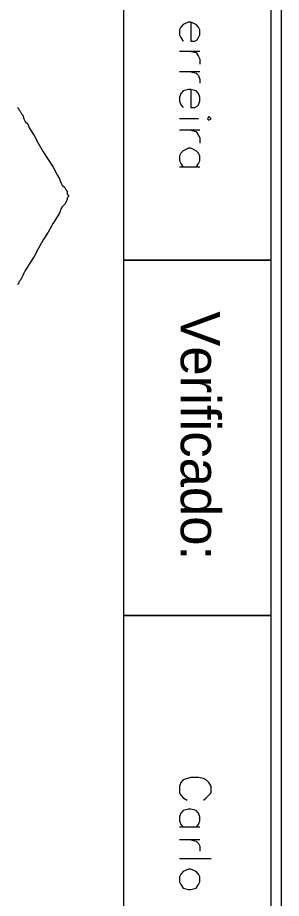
# Model space of a CAD drawing. Header units: millimetres. Extents: x 0 to 210, y 0 to 297.
# Drawn here: x 34.33 to 43.1, y 89.11 to 118.39 of the extents above; entities that cross this region are included whole.
import ezdxf

# ---------------------------------------------------------------- set-up
doc = ezdxf.new("R2010")
doc.units = ezdxf.units.MM
doc.header["$MEASUREMENT"] = 0
doc.layers.get('0').update_dxf_attribs({"linetype": 'CONTINUOUS'})
doc.styles.add('CIDFont+F3$001H0', font='')
doc.styles.get('CIDFont+F3$001H0').set_extended_font_data('CIDFont+F3')

msp = doc.modelspace()

# ---------------------------------------------------------------- linework, layer by layer
at = {"color": 0, "linetype": 'Continuous', "lineweight": 15, "true_color": 0x000007}
for p, q in [((40.386, 117.263), (39.709, 117.263)), ((40.386, 116.586), (39.709, 116.586)), ((40.344, 115.02), (39.709, 115.02)), ((40.386, 114.639), (39.709, 114.639)), ((40.386, 113.411), (39.709, 113.411)), ((40.386, 91.482), (39.709, 91.482)), ((40.386, 91.059), (39.709, 91.059)), ((40.767, 90.424), (39.709, 90.424))]:
    msp.add_line(p, q, dxfattribs=at)
for points in [[(43.095, 7.832), (43.095, 140.758), (7.747, 140.758)], [(40.09, 118.237), (40.09, 117.602), (40.217, 117.602), (40.301, 117.644), (40.344, 117.729), (40.386, 117.814), (40.386, 117.983), (40.344, 118.068), (40.259, 118.152), (40.09, 118.237), (40.005, 118.237), (39.836, 118.152), (39.751, 118.068), (39.709, 117.983), (39.709, 117.814), (39.751, 117.729), (39.836, 117.602)], [(40.09, 117.263), (40.259, 117.221), (40.344, 117.094), (40.386, 117.009), (40.386, 116.84)], [(40.09, 116.586), (40.259, 116.544), (40.344, 116.459), (40.386, 116.332), (40.386, 116.205)], [(40.09, 115.993), (40.09, 115.401), (40.217, 115.401), (40.301, 115.443), (40.344, 115.485), (40.386, 115.612), (40.386, 115.739), (40.344, 115.866), (40.259, 115.951), (40.09, 115.993), (40.005, 115.993), (39.836, 115.951), (39.751, 115.866), (39.709, 115.739), (39.709, 115.612), (39.751, 115.485), (39.836, 115.401)], [(40.09, 114.639), (40.259, 114.596), (40.344, 114.469), (40.386, 114.385), (40.386, 114.215)], [(40.259, 113.411), (40.344, 113.538), (40.386, 113.623), (40.386, 113.792), (40.344, 113.877), (40.259, 113.961), (40.09, 114.046), (40.005, 114.046), (39.836, 113.961), (39.751, 113.877), (39.709, 113.792), (39.709, 113.623), (39.751, 113.538), (39.836, 113.411)], [(40.513, 92.371), (40.598, 92.456), (40.682, 92.541), (40.767, 92.625), (40.767, 92.837), (40.682, 92.964), (40.598, 93.049), (40.513, 93.091), (40.344, 93.133), (40.09, 93.133), (39.963, 93.091), (39.836, 93.049), (39.751, 92.964), (39.709, 92.837), (39.709, 92.625), (39.751, 92.541), (39.836, 92.456), (39.963, 92.371)], [(40.259, 91.482), (40.344, 91.567), (40.386, 91.694), (40.386, 91.821), (40.344, 91.948), (40.259, 92.033), (40.09, 92.075), (40.005, 92.075), (39.836, 92.033), (39.751, 91.948), (39.709, 91.821), (39.709, 91.694), (39.751, 91.567), (39.836, 91.482)], [(40.09, 91.059), (40.259, 91.017), (40.344, 90.932), (40.386, 90.847), (40.386, 90.678)]]:
    msp.add_lwpolyline(points, dxfattribs=at)
for points in [[(37.846, 128.566), (37.846, 110.321), (42.757, 110.321), (42.757, 128.566)], [(40.682, 115.104), (40.64, 115.02), (40.682, 114.977), (40.767, 115.02)], [(37.846, 110.321), (37.846, 98.51), (42.757, 98.51), (42.757, 110.321)], [(37.846, 98.51), (37.846, 76.793), (42.757, 76.793), (42.757, 98.51)], [(40.386, 89.831), (40.344, 89.916), (40.259, 90.001), (40.09, 90.085), (40.005, 90.085), (39.836, 90.001), (39.751, 89.916), (39.709, 89.831), (39.709, 89.662), (39.751, 89.577), (39.836, 89.45), (40.005, 89.408), (40.09, 89.408), (40.259, 89.45), (40.344, 89.577), (40.386, 89.662)]]:
    msp.add_lwpolyline(points, close=True, dxfattribs=at)
at = {"color": 0, "linetype": 'Continuous', "lineweight": 18, "true_color": 0xb1b4b4}
for points in [[(34.332, 115.401), (34.375, 115.358), (34.375, 115.316), (34.417, 115.274), (34.459, 115.189), (34.502, 115.147), (34.544, 115.02), (34.586, 114.935), (34.671, 114.85), (34.713, 114.723), (34.883, 114.469), (35.01, 114.215), (35.179, 113.919), (35.348, 113.665), (35.518, 113.411), (35.645, 113.157), (35.729, 113.03), (35.772, 112.903), (35.814, 112.818), (35.899, 112.734), (35.941, 112.649), (35.983, 112.607), (35.983, 112.522), (36.026, 112.48)], [(36.026, 112.48), (36.026, 112.437), (35.983, 112.395), (35.983, 112.353), (35.941, 112.268), (35.899, 112.183), (35.814, 112.099), (35.772, 112.014), (35.729, 111.887), (35.645, 111.76), (35.518, 111.548), (35.348, 111.252), (35.179, 110.998), (35.01, 110.702), (34.883, 110.448), (34.713, 110.194), (34.671, 110.109), (34.586, 109.982), (34.544, 109.897), (34.502, 109.813), (34.459, 109.728), (34.417, 109.643), (34.375, 109.601), (34.375, 109.559), (34.332, 109.516)]]:
    msp.add_lwpolyline(points, dxfattribs=at)

# ---------------------------------------------------------------- texts
at = {"color": 0, "true_color": 0x000007, "style": 'CIDFont+F3$001H0'}
msp.add_text('Verificado:', height=1.30953, rotation=270, dxfattribs=at).set_placement((39.751, 108.627))

doc.saveas('drawing.dxf')
